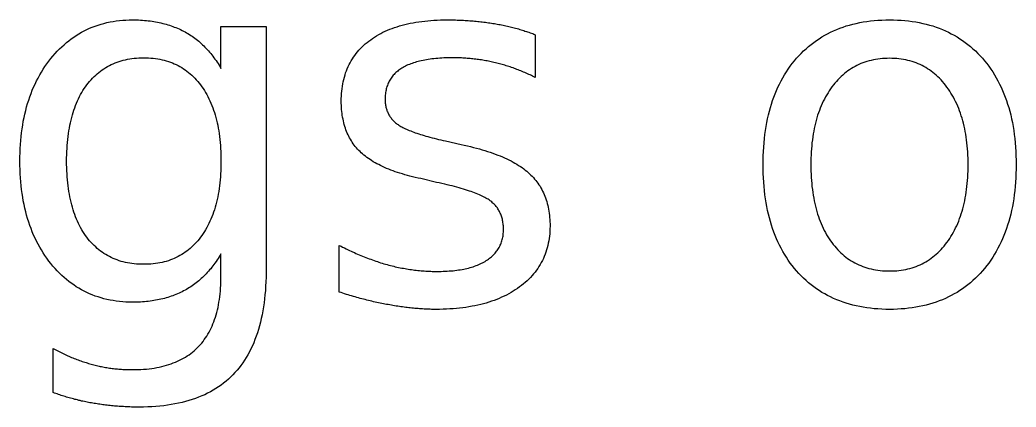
# Model space of a CAD drawing. Extents: x 0 to 494, y 0 to 480.
# Drawn here: x 240.28 to 259.8, y 363.04 to 370.62 of the extents above; entities that cross this region are included whole.
import ezdxf

# ---------------------------------------------------------------- set-up
doc = ezdxf.new("R2010")
doc.units = 0
doc.layers.get('0').update_dxf_attribs({"linetype": 'CONTINUOUS'})

msp = doc.modelspace()

# ---------------------------------------------------------------- linework, layer by layer
at = {"color": 0}
for points in [[(244.493, 363.714), (244.451, 363.669), (244.408, 363.626), (244.364, 363.586), (244.318, 363.546), (244.271, 363.508), (244.222, 363.471), (244.172, 363.436), (244.119, 363.401), (244.067, 363.369), (244.013, 363.339), (243.956, 363.31), (243.899, 363.282), (243.84, 363.256), (243.779, 363.231), (243.718, 363.207), (243.654, 363.186), (243.589, 363.165), (243.524, 363.147), (243.456, 363.129), (243.386, 363.114), (243.317, 363.1), (243.244, 363.088), (243.171, 363.075), (243.096, 363.065), (243.019, 363.057), (242.942, 363.051), (242.862, 363.046), (242.782, 363.042), (242.7, 363.039), (242.617, 363.039), (242.586, 363.039), (242.554, 363.039), (242.524, 363.039), (242.493, 363.04), (242.463, 363.04), (242.432, 363.042), (242.401, 363.043), (242.371, 363.044), (242.34, 363.046), (242.311, 363.047), (242.281, 363.049), (242.251, 363.05), (242.221, 363.053), (242.192, 363.054), (242.162, 363.057), (242.133, 363.06), (242.103, 363.063), (242.075, 363.065), (242.046, 363.068), (242.017, 363.071), (241.987, 363.074), (241.958, 363.078), (241.931, 363.082), (241.901, 363.085), (241.874, 363.089), (241.846, 363.093), (241.818, 363.097), (241.789, 363.101), (241.761, 363.107), (241.733, 363.111), (241.707, 363.115), (241.679, 363.121), (241.651, 363.125), (241.624, 363.131), (241.596, 363.136), (241.569, 363.142), (241.542, 363.147), (241.514, 363.153), (241.487, 363.158), (241.46, 363.165), (241.433, 363.171), (241.406, 363.178), (241.379, 363.185), (241.353, 363.19), (241.325, 363.199), (241.299, 363.206), (241.272, 363.213), (241.244, 363.219), (241.218, 363.228), (241.192, 363.236), (241.165, 363.243), (241.139, 363.251), (241.112, 363.26), (241.086, 363.268), (241.06, 363.278), (241.033, 363.286), (241.007, 363.296), (240.981, 363.304), (240.954, 363.314), (240.929, 363.324), (240.929, 364.186), (240.954, 364.172), (240.981, 364.158), (241.007, 364.146), (241.032, 364.132), (241.058, 364.119), (241.085, 364.106), (241.11, 364.093), (241.136, 364.082), (241.162, 364.069), (241.188, 364.057), (241.214, 364.046), (241.239, 364.035), (241.265, 364.024), (241.292, 364.013), (241.317, 364.003), (241.343, 363.992), (241.368, 363.982), (241.394, 363.972), (241.419, 363.963), (241.446, 363.953), (241.471, 363.944), (241.496, 363.935), (241.522, 363.926), (241.547, 363.918), (241.574, 363.91), (241.599, 363.903), (241.624, 363.894), (241.65, 363.888), (241.675, 363.881), (241.7, 363.874), (241.726, 363.867), (241.751, 363.86), (241.776, 363.854), (241.803, 363.849), (241.828, 363.842), (241.853, 363.836), (241.879, 363.832), (241.904, 363.826), (241.931, 363.821), (241.956, 363.817), (241.982, 363.813), (242.007, 363.808), (242.033, 363.804), (242.06, 363.8), (242.085, 363.797), (242.111, 363.794), (242.136, 363.79), (242.162, 363.787), (242.189, 363.786), (242.215, 363.783), (242.24, 363.781), (242.267, 363.779), (242.293, 363.778), (242.319, 363.776), (242.346, 363.775), (242.372, 363.774), (242.397, 363.772), (242.424, 363.772), (242.45, 363.772), (242.476, 363.772), (242.535, 363.772), (242.592, 363.774), (242.647, 363.776), (242.701, 363.781), (242.756, 363.785), (242.808, 363.79), (242.86, 363.797), (242.911, 363.804), (242.961, 363.813), (243.01, 363.822), (243.058, 363.833), (243.106, 363.846), (243.151, 363.858), (243.196, 363.872), (243.24, 363.886), (243.283, 363.903), (243.325, 363.919), (243.367, 363.938), (243.407, 363.956), (243.446, 363.975), (243.483, 363.996), (243.521, 364.018), (243.557, 364.042), (243.593, 364.065), (243.626, 364.09), (243.66, 364.117), (243.693, 364.143), (243.724, 364.171), (243.754, 364.2), (243.783, 364.231), (243.813, 364.261), (243.84, 364.293), (243.867, 364.325), (243.892, 364.36), (243.917, 364.394), (243.94, 364.431), (243.963, 364.467), (243.985, 364.506), (244.006, 364.544), (244.025, 364.585), (244.044, 364.625), (244.061, 364.668), (244.079, 364.711), (244.094, 364.756), (244.11, 364.8), (244.124, 364.847), (244.136, 364.894), (244.149, 364.943), (244.16, 364.992), (244.169, 365.043), (244.179, 365.094), (244.188, 365.147), (244.194, 365.2), (244.2, 365.256), (244.206, 365.311), (244.21, 365.367), (244.214, 365.425), (244.217, 365.483), (244.218, 365.544), (244.218, 365.604), (244.218, 366.043), (244.2, 366.013), (244.181, 365.981), (244.161, 365.95), (244.142, 365.921), (244.122, 365.892), (244.101, 365.862), (244.081, 365.833), (244.06, 365.806), (244.039, 365.779), (244.018, 365.751), (243.996, 365.726), (243.974, 365.7), (243.95, 365.675), (243.928, 365.65), (243.904, 365.626), (243.881, 365.603), (243.857, 365.581), (243.832, 365.557), (243.808, 365.536), (243.783, 365.514), (243.757, 365.493), (243.732, 365.474), (243.706, 365.453), (243.679, 365.433), (243.653, 365.415), (243.625, 365.397), (243.599, 365.379), (243.571, 365.362), (243.542, 365.346), (243.514, 365.329), (243.485, 365.314), (243.456, 365.3), (243.426, 365.285), (243.396, 365.271), (243.367, 365.257), (243.335, 365.244), (243.304, 365.232), (243.272, 365.221), (243.242, 365.21), (243.208, 365.199), (243.176, 365.189), (243.143, 365.179), (243.11, 365.169), (243.076, 365.161), (243.042, 365.153), (243.008, 365.144), (242.974, 365.138), (242.938, 365.131), (242.903, 365.125), (242.867, 365.119), (242.831, 365.115), (242.793, 365.11), (242.757, 365.107), (242.719, 365.103), (242.681, 365.1), (242.643, 365.097), (242.604, 365.096), (242.565, 365.094), (242.526, 365.093), (242.486, 365.093), (242.421, 365.094), (242.356, 365.097), (242.292, 365.101), (242.228, 365.107), (242.165, 365.114), (242.104, 365.124), (242.044, 365.135), (241.983, 365.147), (241.925, 365.161), (241.867, 365.178), (241.81, 365.196), (241.753, 365.214), (241.697, 365.236), (241.643, 365.258), (241.589, 365.283), (241.536, 365.308), (241.485, 365.336), (241.433, 365.367), (241.383, 365.397), (241.333, 365.431), (241.285, 365.464), (241.236, 365.5), (241.19, 365.539), (241.143, 365.578), (241.099, 365.619), (241.054, 365.662), (241.011, 365.707), (240.968, 365.753), (240.926, 365.801), (240.885, 365.85), (240.846, 365.901), (240.807, 365.954), (240.769, 366.007), (240.733, 366.061), (240.7, 366.117), (240.667, 366.174), (240.635, 366.231), (240.604, 366.289), (240.575, 366.349), (240.547, 366.41), (240.521, 366.472), (240.496, 366.535), (240.472, 366.599), (240.45, 366.664), (240.429, 366.731), (240.41, 366.799), (240.392, 366.867), (240.375, 366.936), (240.36, 367.007), (240.344, 367.079), (240.332, 367.151), (240.321, 367.226), (240.311, 367.301), (240.301, 367.376), (240.294, 367.454), (240.289, 367.533), (240.283, 367.612), (240.281, 367.693), (240.278, 367.775), (240.278, 367.857), (240.278, 367.94), (240.281, 368.022), (240.283, 368.103), (240.289, 368.182), (240.294, 368.261), (240.301, 368.339), (240.311, 368.415), (240.321, 368.49), (240.332, 368.565), (240.344, 368.638), (240.36, 368.71), (240.375, 368.781), (240.392, 368.85), (240.41, 368.919), (240.429, 368.987), (240.45, 369.053), (240.472, 369.119), (240.496, 369.183), (240.521, 369.246), (240.547, 369.308), (240.575, 369.369), (240.604, 369.429), (240.635, 369.487), (240.667, 369.546), (240.7, 369.603), (240.733, 369.657), (240.769, 369.713), (240.807, 369.765), (240.846, 369.817), (240.885, 369.868), (240.926, 369.918), (240.968, 369.965), (241.011, 370.013), (241.054, 370.057), (241.099, 370.1), (241.143, 370.14), (241.19, 370.181), (241.236, 370.218), (241.285, 370.254), (241.333, 370.289), (241.383, 370.322), (241.433, 370.353), (241.485, 370.382), (241.536, 370.41), (241.589, 370.436), (241.643, 370.461), (241.697, 370.483), (241.753, 370.504), (241.81, 370.524), (241.867, 370.542), (241.925, 370.557), (241.983, 370.572), (242.044, 370.585), (242.104, 370.596), (242.165, 370.604), (242.228, 370.612), (242.292, 370.618), (242.356, 370.622), (242.421, 370.625), (242.486, 370.625), (242.526, 370.625), (242.565, 370.625), (242.604, 370.624), (242.643, 370.621), (242.681, 370.619), (242.719, 370.617), (242.757, 370.612), (242.793, 370.608), (242.831, 370.604), (242.867, 370.599), (242.903, 370.594), (242.938, 370.588), (242.974, 370.581), (243.008, 370.574), (243.042, 370.567), (243.076, 370.558), (243.11, 370.55), (243.143, 370.54), (243.176, 370.531), (243.208, 370.521), (243.242, 370.51), (243.272, 370.499), (243.304, 370.486), (243.335, 370.474), (243.367, 370.461), (243.396, 370.449), (243.426, 370.435), (243.456, 370.419), (243.485, 370.404), (243.514, 370.389), (243.542, 370.374), (243.571, 370.357), (243.599, 370.339), (243.625, 370.322), (243.653, 370.304), (243.679, 370.285), (243.706, 370.265), (243.732, 370.246), (243.757, 370.226), (243.783, 370.206), (243.808, 370.183), (243.832, 370.161), (243.857, 370.139), (243.881, 370.117), (243.904, 370.093), (243.928, 370.068), (243.95, 370.044), (243.974, 370.019), (243.996, 369.993), (244.018, 369.967), (244.039, 369.94), (244.06, 369.912), (244.081, 369.885), (244.101, 369.857), (244.122, 369.828), (244.142, 369.799), (244.161, 369.768), (244.181, 369.737), (244.2, 369.707), (244.218, 369.675), (244.218, 370.496), (245.106, 370.496), (245.106, 365.764), (245.104, 365.672), (245.103, 365.583), (245.099, 365.494), (245.094, 365.408), (245.089, 365.324), (245.081, 365.24), (245.072, 365.158), (245.063, 365.079), (245.05, 365), (245.037, 364.924), (245.024, 364.847), (245.007, 364.774), (244.99, 364.701), (244.972, 364.631), (244.953, 364.561), (244.931, 364.494), (244.908, 364.428), (244.885, 364.364), (244.86, 364.301), (244.833, 364.24), (244.806, 364.181), (244.776, 364.122), (244.746, 364.065), (244.714, 364.011), (244.681, 363.957), (244.646, 363.906), (244.61, 363.856), (244.572, 363.807), (244.533, 363.76), (244.493, 363.714)], [(249.596, 369.786), (249.568, 369.793), (249.542, 369.799), (249.514, 369.804), (249.487, 369.81), (249.46, 369.815), (249.432, 369.821), (249.406, 369.826), (249.378, 369.831), (249.35, 369.836), (249.322, 369.84), (249.294, 369.844), (249.267, 369.849), (249.239, 369.851), (249.211, 369.856), (249.183, 369.858), (249.156, 369.862), (249.128, 369.865), (249.099, 369.868), (249.071, 369.869), (249.043, 369.872), (249.014, 369.874), (248.986, 369.876), (248.957, 369.878), (248.929, 369.879), (248.9, 369.881), (248.872, 369.881), (248.843, 369.882), (248.814, 369.882), (248.786, 369.883), (248.757, 369.883), (248.713, 369.882), (248.669, 369.882), (248.628, 369.881), (248.586, 369.879), (248.546, 369.878), (248.506, 369.875), (248.467, 369.872), (248.428, 369.868), (248.389, 369.865), (248.353, 369.86), (248.317, 369.856), (248.281, 369.85), (248.246, 369.844), (248.211, 369.839), (248.178, 369.832), (248.144, 369.825), (248.112, 369.818), (248.082, 369.81), (248.051, 369.801), (248.021, 369.793), (247.992, 369.783), (247.964, 369.774), (247.936, 369.764), (247.91, 369.753), (247.883, 369.742), (247.857, 369.731), (247.833, 369.719), (247.808, 369.707), (247.786, 369.693), (247.763, 369.681), (247.742, 369.667), (247.721, 369.653), (247.7, 369.638), (247.682, 369.622), (247.662, 369.607), (247.644, 369.592), (247.628, 369.575), (247.611, 369.558), (247.596, 369.54), (247.581, 369.522), (247.567, 369.504), (247.553, 369.486), (247.54, 369.467), (247.528, 369.447), (247.517, 369.426), (247.507, 369.407), (247.497, 369.386), (247.487, 369.364), (247.479, 369.343), (247.471, 369.321), (247.464, 369.297), (247.458, 369.274), (247.453, 369.25), (247.449, 369.226), (247.444, 369.201), (247.44, 369.176), (247.439, 369.151), (247.436, 369.125), (247.435, 369.1), (247.435, 369.072), (247.435, 369.053), (247.436, 369.032), (247.438, 369.013), (247.439, 368.993), (247.442, 368.974), (247.444, 368.954), (247.447, 368.936), (247.451, 368.917), (247.456, 368.899), (247.461, 368.881), (247.467, 368.864), (247.472, 368.846), (247.479, 368.829), (247.486, 368.813), (247.494, 368.796), (247.503, 368.781), (247.511, 368.764), (247.519, 368.749), (247.529, 368.733), (247.54, 368.719), (247.551, 368.704), (247.563, 368.69), (247.574, 368.676), (247.586, 368.662), (247.599, 368.649), (247.612, 368.635), (247.626, 368.622), (247.64, 368.61), (247.656, 368.597), (247.671, 368.585), (247.688, 368.574), (247.706, 368.563), (247.724, 368.551), (247.743, 368.539), (247.764, 368.528), (247.785, 368.517), (247.807, 368.506), (247.832, 368.494), (247.856, 368.482), (247.882, 368.471), (247.908, 368.46), (247.936, 368.449), (247.965, 368.438), (247.996, 368.426), (248.026, 368.415), (248.06, 368.404), (248.093, 368.393), (248.126, 368.382), (248.162, 368.371), (248.199, 368.36), (248.236, 368.35), (248.275, 368.339), (248.314, 368.328), (248.356, 368.317), (248.397, 368.306), (248.439, 368.296), (248.483, 368.285), (248.528, 368.274), (248.575, 368.264), (248.621, 368.253), (248.925, 368.185), (248.987, 368.171), (249.049, 368.157), (249.108, 368.143), (249.168, 368.128), (249.225, 368.112), (249.282, 368.097), (249.336, 368.082), (249.39, 368.065), (249.443, 368.049), (249.494, 368.032), (249.544, 368.014), (249.593, 367.996), (249.642, 367.978), (249.688, 367.96), (249.733, 367.94), (249.778, 367.921), (249.819, 367.901), (249.861, 367.881), (249.903, 367.861), (249.942, 367.84), (249.979, 367.819), (250.017, 367.797), (250.051, 367.775), (250.086, 367.753), (250.119, 367.731), (250.151, 367.707), (250.182, 367.683), (250.211, 367.66), (250.239, 367.636), (250.267, 367.611), (250.293, 367.586), (250.318, 367.561), (250.342, 367.535), (250.365, 367.508), (250.389, 367.481), (250.41, 367.453), (250.431, 367.424), (250.451, 367.394), (250.471, 367.365), (250.489, 367.335), (250.506, 367.303), (250.522, 367.271), (250.537, 367.239), (250.553, 367.206), (250.567, 367.171), (250.579, 367.136), (250.592, 367.101), (250.603, 367.065), (250.612, 367.029), (250.622, 366.992), (250.631, 366.954), (250.638, 366.915), (250.644, 366.876), (250.65, 366.836), (250.656, 366.796), (250.66, 366.754), (250.662, 366.713), (250.665, 366.671), (250.667, 366.628), (250.667, 366.583), (250.665, 366.533), (250.664, 366.485), (250.661, 366.436), (250.656, 366.389), (250.65, 366.342), (250.643, 366.296), (250.633, 366.25), (250.624, 366.206), (250.612, 366.161), (250.6, 366.117), (250.586, 366.074), (250.571, 366.032), (250.554, 365.99), (250.536, 365.95), (250.517, 365.91), (250.496, 365.871), (250.475, 365.832), (250.451, 365.794), (250.426, 365.757), (250.4, 365.719), (250.374, 365.685), (250.344, 365.649), (250.315, 365.614), (250.283, 365.581), (250.251, 365.547), (250.217, 365.515), (250.182, 365.483), (250.146, 365.453), (250.107, 365.422), (250.068, 365.393), (250.028, 365.364), (249.987, 365.336), (249.946, 365.31), (249.903, 365.283), (249.858, 365.258), (249.813, 365.235), (249.767, 365.211), (249.719, 365.19), (249.672, 365.168), (249.624, 365.149), (249.574, 365.129), (249.522, 365.111), (249.469, 365.094), (249.417, 365.078), (249.362, 365.064), (249.308, 365.049), (249.251, 365.036), (249.194, 365.024), (249.138, 365.013), (249.078, 365.003), (249.018, 364.993), (248.957, 364.985), (248.894, 364.978), (248.832, 364.971), (248.768, 364.965), (248.703, 364.961), (248.638, 364.958), (248.571, 364.956), (248.503, 364.954), (248.433, 364.954), (248.404, 364.954), (248.375, 364.954), (248.346, 364.954), (248.317, 364.956), (248.287, 364.956), (248.258, 364.957), (248.229, 364.958), (248.199, 364.96), (248.169, 364.961), (248.14, 364.964), (248.11, 364.965), (248.081, 364.968), (248.05, 364.969), (248.019, 364.972), (247.99, 364.975), (247.96, 364.978), (247.929, 364.982), (247.899, 364.985), (247.868, 364.989), (247.838, 364.992), (247.807, 364.996), (247.776, 365), (247.744, 365.004), (247.714, 365.01), (247.683, 365.014), (247.651, 365.019), (247.621, 365.024), (247.589, 365.029), (247.558, 365.035), (247.526, 365.04), (247.496, 365.046), (247.464, 365.051), (247.432, 365.058), (247.401, 365.064), (247.369, 365.071), (247.338, 365.076), (247.306, 365.083), (247.274, 365.09), (247.242, 365.097), (247.208, 365.104), (247.176, 365.112), (247.144, 365.119), (247.111, 365.128), (247.078, 365.136), (247.046, 365.144), (247.013, 365.153), (246.979, 365.161), (246.946, 365.169), (246.912, 365.179), (246.879, 365.189), (246.846, 365.197), (246.813, 365.207), (246.778, 365.217), (246.744, 365.228), (246.71, 365.237), (246.676, 365.247), (246.642, 365.258), (246.607, 365.269), (246.572, 365.281), (246.537, 365.292), (246.537, 366.207), (246.571, 366.19), (246.603, 366.174), (246.636, 366.158), (246.669, 366.142), (246.701, 366.126), (246.735, 366.11), (246.767, 366.096), (246.799, 366.081), (246.832, 366.065), (246.864, 366.051), (246.897, 366.037), (246.929, 366.024), (246.961, 366.01), (246.994, 365.996), (247.026, 365.983), (247.058, 365.971), (247.09, 365.958), (247.124, 365.946), (247.156, 365.935), (247.188, 365.922), (247.219, 365.911), (247.251, 365.9), (247.283, 365.889), (247.315, 365.879), (247.347, 365.868), (247.379, 365.858), (247.411, 365.849), (247.443, 365.84), (247.475, 365.831), (247.507, 365.822), (247.539, 365.814), (247.571, 365.806), (247.603, 365.799), (247.635, 365.79), (247.667, 365.783), (247.699, 365.776), (247.729, 365.769), (247.761, 365.764), (247.793, 365.758), (247.825, 365.753), (247.856, 365.747), (247.888, 365.742), (247.919, 365.736), (247.951, 365.732), (247.982, 365.728), (248.014, 365.724), (248.046, 365.719), (248.076, 365.717), (248.108, 365.714), (248.14, 365.71), (248.171, 365.708), (248.203, 365.706), (248.233, 365.703), (248.265, 365.701), (248.296, 365.7), (248.328, 365.699), (248.358, 365.697), (248.39, 365.697), (248.421, 365.696), (248.453, 365.696), (248.494, 365.697), (248.535, 365.697), (248.575, 365.699), (248.615, 365.7), (248.654, 365.703), (248.692, 365.706), (248.729, 365.708), (248.767, 365.711), (248.803, 365.715), (248.839, 365.719), (248.874, 365.725), (248.908, 365.731), (248.942, 365.736), (248.975, 365.743), (249.007, 365.75), (249.039, 365.757), (249.071, 365.764), (249.101, 365.772), (249.131, 365.782), (249.16, 365.79), (249.189, 365.8), (249.217, 365.811), (249.244, 365.821), (249.271, 365.832), (249.297, 365.844), (249.322, 365.856), (249.347, 365.868), (249.371, 365.881), (249.394, 365.894), (249.417, 365.908), (249.439, 365.924), (249.461, 365.939), (249.482, 365.954), (249.501, 365.969), (249.521, 365.986), (249.539, 366.003), (249.557, 366.019), (249.574, 366.036), (249.589, 366.054), (249.604, 366.072), (249.619, 366.092), (249.633, 366.11), (249.646, 366.129), (249.658, 366.149), (249.671, 366.169), (249.682, 366.189), (249.692, 366.21), (249.701, 366.232), (249.71, 366.253), (249.718, 366.275), (249.725, 366.297), (249.731, 366.321), (249.736, 366.343), (249.742, 366.367), (249.746, 366.39), (249.749, 366.415), (249.751, 366.44), (249.753, 366.465), (249.754, 366.49), (249.756, 366.517), (249.754, 366.54), (249.754, 366.564), (249.753, 366.588), (249.75, 366.61), (249.749, 366.632), (249.744, 366.654), (249.742, 366.676), (249.737, 366.697), (249.733, 366.718), (249.728, 366.739), (249.722, 366.758), (249.715, 366.779), (249.708, 366.799), (249.701, 366.817), (249.693, 366.836), (249.685, 366.854), (249.676, 366.872), (249.667, 366.89), (249.656, 366.907), (249.646, 366.924), (249.635, 366.94), (249.622, 366.956), (249.61, 366.972), (249.597, 366.987), (249.585, 367.001), (249.571, 367.017), (249.556, 367.031), (249.54, 367.044), (249.525, 367.058), (249.508, 367.071), (249.492, 367.083), (249.474, 367.097), (249.456, 367.11), (249.435, 367.122), (249.412, 367.135), (249.389, 367.147), (249.365, 367.16), (249.339, 367.172), (249.311, 367.186), (249.283, 367.199), (249.254, 367.211), (249.222, 367.224), (249.19, 367.236), (249.157, 367.247), (249.122, 367.26), (249.086, 367.272), (249.049, 367.285), (249.01, 367.297), (248.969, 367.31), (248.928, 367.322), (248.885, 367.333), (248.842, 367.346), (248.796, 367.358), (248.75, 367.371), (248.701, 367.382), (248.653, 367.394), (248.603, 367.407), (248.55, 367.418), (248.497, 367.431), (248.443, 367.442), (248.135, 367.515), (248.081, 367.526), (248.026, 367.539), (247.974, 367.551), (247.922, 367.564), (247.872, 367.578), (247.822, 367.592), (247.775, 367.606), (247.726, 367.621), (247.681, 367.635), (247.635, 367.651), (247.592, 367.667), (247.547, 367.683), (247.506, 367.7), (247.464, 367.717), (247.424, 367.735), (247.385, 367.751), (247.347, 367.771), (247.31, 367.789), (247.274, 367.808), (247.239, 367.828), (247.204, 367.847), (247.171, 367.868), (247.139, 367.889), (247.108, 367.91), (247.078, 367.932), (247.049, 367.953), (247.021, 367.975), (246.994, 367.999), (246.968, 368.022), (246.943, 368.046), (246.919, 368.069), (246.896, 368.094), (246.874, 368.121), (246.851, 368.146), (246.831, 368.174), (246.811, 368.2), (246.792, 368.228), (246.774, 368.257), (246.756, 368.286), (246.739, 368.315), (246.724, 368.346), (246.708, 368.376), (246.694, 368.408), (246.681, 368.44), (246.668, 368.474), (246.657, 368.507), (246.646, 368.54), (246.635, 368.575), (246.626, 368.61), (246.617, 368.646), (246.61, 368.682), (246.603, 368.718), (246.596, 368.756), (246.592, 368.793), (246.586, 368.832), (246.583, 368.871), (246.581, 368.911), (246.578, 368.951), (246.576, 368.993), (246.576, 369.033), (246.576, 369.085), (246.579, 369.133), (246.582, 369.183), (246.586, 369.231), (246.592, 369.278), (246.599, 369.325), (246.606, 369.371), (246.615, 369.415), (246.625, 369.46), (246.636, 369.503), (246.649, 369.546), (246.662, 369.588), (246.678, 369.629), (246.694, 369.669), (246.711, 369.71), (246.731, 369.749), (246.75, 369.786), (246.771, 369.824), (246.793, 369.86), (246.817, 369.896), (246.842, 369.931), (246.867, 369.965), (246.894, 369.999), (246.922, 370.031), (246.951, 370.063), (246.982, 370.094), (247.014, 370.125), (247.047, 370.154), (247.081, 370.183), (247.117, 370.211), (247.153, 370.237), (247.19, 370.264), (247.229, 370.29), (247.269, 370.314), (247.31, 370.338), (247.351, 370.36), (247.393, 370.382), (247.438, 370.403), (247.482, 370.422), (247.528, 370.442), (247.574, 370.46), (247.621, 370.476), (247.669, 370.492), (247.719, 370.507), (247.771, 370.522), (247.822, 370.535), (247.875, 370.547), (247.928, 370.56), (247.983, 370.569), (248.039, 370.579), (248.094, 370.589), (248.153, 370.596), (248.211, 370.603), (248.271, 370.608), (248.332, 370.614), (248.393, 370.618), (248.456, 370.621), (248.519, 370.624), (248.585, 370.625), (248.65, 370.625), (248.683, 370.625), (248.715, 370.625), (248.749, 370.625), (248.781, 370.624), (248.813, 370.624), (248.844, 370.622), (248.876, 370.622), (248.908, 370.621), (248.94, 370.619), (248.972, 370.618), (249.003, 370.615), (249.035, 370.614), (249.065, 370.612), (249.097, 370.61), (249.128, 370.607), (249.158, 370.606), (249.189, 370.603), (249.219, 370.6), (249.25, 370.597), (249.281, 370.593), (249.311, 370.59), (249.34, 370.586), (249.371, 370.583), (249.4, 370.579), (249.431, 370.575), (249.46, 370.571), (249.489, 370.567), (249.518, 370.563), (249.547, 370.558), (249.576, 370.553), (249.606, 370.549), (249.633, 370.543), (249.662, 370.537), (249.692, 370.533), (249.719, 370.528), (249.747, 370.521), (249.775, 370.515), (249.803, 370.51), (249.831, 370.503), (249.858, 370.497), (249.886, 370.49), (249.912, 370.483), (249.94, 370.476), (249.967, 370.469), (249.993, 370.463), (250.021, 370.456), (250.047, 370.449), (250.074, 370.44), (250.099, 370.432), (250.125, 370.425), (250.151, 370.417), (250.176, 370.408), (250.203, 370.4), (250.228, 370.392), (250.253, 370.382), (250.278, 370.374), (250.303, 370.364), (250.328, 370.356), (250.353, 370.346), (250.376, 370.336), (250.376, 369.497), (250.351, 369.51), (250.326, 369.522), (250.301, 369.535), (250.276, 369.547), (250.251, 369.558), (250.225, 369.571), (250.2, 369.582), (250.175, 369.593), (250.149, 369.604), (250.124, 369.615), (250.097, 369.625), (250.071, 369.636), (250.046, 369.646), (250.019, 369.656), (249.993, 369.665), (249.968, 369.675), (249.942, 369.685), (249.915, 369.693), (249.889, 369.703), (249.862, 369.711), (249.836, 369.719), (249.81, 369.728), (249.783, 369.736), (249.757, 369.744), (249.731, 369.751), (249.703, 369.758), (249.676, 369.767), (249.65, 369.774), (249.622, 369.779), (249.596, 369.786)], [(255.499, 369.874), (255.544, 369.922), (255.589, 369.969), (255.636, 370.017), (255.685, 370.06), (255.733, 370.103), (255.783, 370.144), (255.835, 370.183), (255.888, 370.221), (255.94, 370.257), (255.996, 370.292), (256.051, 370.324), (256.108, 370.354), (256.167, 370.383), (256.225, 370.411), (256.286, 370.438), (256.347, 370.461), (256.41, 370.485), (256.472, 370.506), (256.537, 370.525), (256.603, 370.542), (256.669, 370.558), (256.737, 370.572), (256.807, 370.585), (256.878, 370.596), (256.949, 370.604), (257.021, 370.612), (257.094, 370.618), (257.169, 370.622), (257.246, 370.625), (257.322, 370.625), (257.399, 370.625), (257.475, 370.622), (257.549, 370.618), (257.622, 370.612), (257.694, 370.604), (257.765, 370.596), (257.836, 370.585), (257.904, 370.572), (257.972, 370.558), (258.039, 370.542), (258.104, 370.525), (258.169, 370.506), (258.232, 370.485), (258.294, 370.461), (258.356, 370.438), (258.415, 370.411), (258.475, 370.383), (258.532, 370.354), (258.589, 370.324), (258.644, 370.292), (258.7, 370.257), (258.753, 370.221), (258.806, 370.183), (258.857, 370.144), (258.907, 370.103), (258.956, 370.06), (259.004, 370.017), (259.05, 369.969), (259.096, 369.922), (259.14, 369.874), (259.185, 369.822), (259.226, 369.771), (259.267, 369.717), (259.306, 369.662), (259.343, 369.607), (259.379, 369.549), (259.412, 369.49), (259.446, 369.431), (259.478, 369.369), (259.508, 369.307), (259.536, 369.243), (259.564, 369.179), (259.589, 369.112), (259.614, 369.044), (259.636, 368.976), (259.657, 368.906), (259.678, 368.835), (259.696, 368.763), (259.713, 368.688), (259.728, 368.612), (259.742, 368.536), (259.754, 368.458), (259.765, 368.379), (259.775, 368.299), (259.783, 368.217), (259.79, 368.135), (259.794, 368.05), (259.799, 367.964), (259.801, 367.878), (259.801, 367.789), (259.801, 367.701), (259.799, 367.615), (259.794, 367.531), (259.79, 367.446), (259.783, 367.364), (259.775, 367.282), (259.765, 367.201), (259.754, 367.122), (259.742, 367.044), (259.728, 366.968), (259.713, 366.893), (259.696, 366.819), (259.678, 366.747), (259.657, 366.675), (259.636, 366.606), (259.614, 366.536), (259.589, 366.469), (259.564, 366.403), (259.536, 366.338), (259.508, 366.274), (259.478, 366.211), (259.446, 366.15), (259.412, 366.09), (259.379, 366.032), (259.343, 365.974), (259.306, 365.918), (259.267, 365.862), (259.226, 365.81), (259.185, 365.757), (259.14, 365.706), (259.096, 365.657), (259.05, 365.608), (259.004, 365.563), (258.956, 365.518), (258.907, 365.476), (258.857, 365.435), (258.806, 365.396), (258.753, 365.358), (258.7, 365.322), (258.644, 365.287), (258.589, 365.256), (258.532, 365.225), (258.475, 365.196), (258.415, 365.168), (258.356, 365.142), (258.294, 365.118), (258.232, 365.094), (258.169, 365.074), (258.104, 365.054), (258.039, 365.037), (257.972, 365.021), (257.904, 365.007), (257.836, 364.994), (257.765, 364.983), (257.694, 364.975), (257.622, 364.967), (257.549, 364.961), (257.475, 364.957), (257.399, 364.954), (257.322, 364.954), (257.246, 364.954), (257.169, 364.957), (257.094, 364.961), (257.021, 364.967), (256.949, 364.975), (256.878, 364.983), (256.807, 364.994), (256.737, 365.007), (256.669, 365.021), (256.603, 365.037), (256.537, 365.054), (256.472, 365.074), (256.41, 365.094), (256.347, 365.118), (256.286, 365.142), (256.225, 365.168), (256.167, 365.196), (256.108, 365.225), (256.051, 365.256), (255.996, 365.287), (255.94, 365.322), (255.888, 365.358), (255.835, 365.396), (255.783, 365.435), (255.733, 365.476), (255.685, 365.518), (255.636, 365.563), (255.589, 365.608), (255.544, 365.657), (255.499, 365.706), (255.456, 365.757), (255.415, 365.81), (255.375, 365.862), (255.336, 365.918), (255.299, 365.974), (255.263, 366.032), (255.229, 366.09), (255.196, 366.15), (255.165, 366.211), (255.135, 366.274), (255.107, 366.338), (255.079, 366.403), (255.054, 366.469), (255.029, 366.536), (255.007, 366.606), (254.986, 366.675), (254.967, 366.747), (254.949, 366.819), (254.932, 366.893), (254.917, 366.968), (254.903, 367.044), (254.89, 367.122), (254.879, 367.201), (254.869, 367.282), (254.861, 367.364), (254.856, 367.446), (254.85, 367.531), (254.846, 367.615), (254.844, 367.701), (254.843, 367.789), (254.844, 367.878), (254.846, 367.964), (254.85, 368.05), (254.856, 368.135), (254.861, 368.217), (254.869, 368.299), (254.879, 368.379), (254.89, 368.458), (254.903, 368.536), (254.917, 368.612), (254.932, 368.688), (254.949, 368.763), (254.967, 368.835), (254.986, 368.906), (255.007, 368.976), (255.029, 369.044), (255.054, 369.112), (255.079, 369.179), (255.107, 369.243), (255.135, 369.307), (255.165, 369.369), (255.196, 369.431), (255.229, 369.49), (255.263, 369.549), (255.299, 369.607), (255.336, 369.662), (255.375, 369.717), (255.415, 369.771), (255.456, 369.822), (255.499, 369.874)], [(243.818, 366.367), (243.79, 366.332), (243.764, 366.299), (243.735, 366.265), (243.707, 366.235), (243.676, 366.204), (243.646, 366.176), (243.615, 366.149), (243.583, 366.121), (243.551, 366.096), (243.518, 366.072), (243.485, 366.049), (243.45, 366.028), (243.414, 366.007), (243.378, 365.987), (243.342, 365.969), (243.304, 365.951), (243.265, 365.936), (243.226, 365.921), (243.188, 365.907), (243.147, 365.894), (243.106, 365.883), (243.064, 365.874), (243.021, 365.865), (242.978, 365.857), (242.935, 365.851), (242.889, 365.846), (242.844, 365.842), (242.797, 365.839), (242.751, 365.836), (242.703, 365.836), (242.657, 365.836), (242.61, 365.839), (242.564, 365.842), (242.518, 365.846), (242.474, 365.851), (242.431, 365.857), (242.388, 365.865), (242.344, 365.874), (242.303, 365.883), (242.263, 365.894), (242.222, 365.907), (242.182, 365.921), (242.143, 365.936), (242.106, 365.951), (242.068, 365.969), (242.032, 365.987), (241.994, 366.007), (241.96, 366.028), (241.925, 366.049), (241.892, 366.072), (241.858, 366.096), (241.825, 366.121), (241.793, 366.149), (241.763, 366.176), (241.732, 366.204), (241.701, 366.235), (241.672, 366.265), (241.644, 366.299), (241.617, 366.332), (241.589, 366.367), (241.564, 366.403), (241.539, 366.439), (241.514, 366.478), (241.49, 366.515), (241.468, 366.556), (241.447, 366.596), (241.426, 366.638), (241.407, 366.681), (241.388, 366.724), (241.369, 366.768), (241.353, 366.814), (241.336, 366.86), (241.321, 366.907), (241.307, 366.956), (241.293, 367.004), (241.281, 367.054), (241.268, 367.106), (241.257, 367.158), (241.247, 367.211), (241.237, 367.265), (241.229, 367.319), (241.222, 367.376), (241.215, 367.432), (241.21, 367.49), (241.204, 367.549), (241.201, 367.608), (241.197, 367.669), (241.196, 367.731), (241.194, 367.793), (241.194, 367.857), (241.194, 367.921), (241.196, 367.983), (241.197, 368.046), (241.201, 368.107), (241.204, 368.167), (241.21, 368.225), (241.215, 368.283), (241.222, 368.34), (241.229, 368.397), (241.237, 368.451), (241.247, 368.506), (241.257, 368.56), (241.268, 368.611), (241.281, 368.662), (241.293, 368.713), (241.307, 368.763), (241.321, 368.811), (241.336, 368.858), (241.353, 368.904), (241.369, 368.95), (241.388, 368.994), (241.407, 369.039), (241.426, 369.081), (241.447, 369.122), (241.468, 369.164), (241.49, 369.203), (241.514, 369.242), (241.539, 369.279), (241.564, 369.317), (241.589, 369.353), (241.617, 369.388), (241.644, 369.421), (241.672, 369.453), (241.701, 369.485), (241.732, 369.514), (241.763, 369.543), (241.793, 369.571), (241.825, 369.597), (241.858, 369.622), (241.892, 369.647), (241.925, 369.669), (241.96, 369.692), (241.994, 369.713), (242.032, 369.732), (242.068, 369.75), (242.106, 369.767), (242.143, 369.783), (242.182, 369.797), (242.222, 369.811), (242.263, 369.824), (242.303, 369.835), (242.344, 369.844), (242.388, 369.854), (242.431, 369.861), (242.474, 369.868), (242.518, 369.874), (242.564, 369.878), (242.61, 369.881), (242.657, 369.882), (242.703, 369.883), (242.751, 369.882), (242.797, 369.881), (242.844, 369.878), (242.889, 369.874), (242.935, 369.868), (242.978, 369.861), (243.021, 369.854), (243.064, 369.844), (243.106, 369.835), (243.147, 369.824), (243.188, 369.811), (243.226, 369.797), (243.265, 369.783), (243.304, 369.767), (243.342, 369.75), (243.378, 369.732), (243.414, 369.713), (243.45, 369.692), (243.485, 369.669), (243.518, 369.647), (243.551, 369.622), (243.583, 369.597), (243.615, 369.571), (243.646, 369.543), (243.676, 369.514), (243.707, 369.485), (243.735, 369.453), (243.764, 369.421), (243.79, 369.388), (243.818, 369.353), (243.844, 369.317), (243.869, 369.279), (243.893, 369.242), (243.917, 369.203), (243.94, 369.164), (243.961, 369.122), (243.983, 369.081), (244.003, 369.039), (244.022, 368.994), (244.04, 368.95), (244.057, 368.904), (244.074, 368.858), (244.089, 368.811), (244.104, 368.763), (244.118, 368.713), (244.131, 368.662), (244.143, 368.611), (244.154, 368.56), (244.164, 368.506), (244.174, 368.451), (244.182, 368.397), (244.189, 368.34), (244.196, 368.283), (244.201, 368.225), (244.207, 368.167), (244.211, 368.107), (244.214, 368.046), (244.217, 367.983), (244.218, 367.921), (244.218, 367.857), (244.218, 367.793), (244.217, 367.731), (244.214, 367.669), (244.211, 367.608), (244.207, 367.549), (244.201, 367.49), (244.196, 367.432), (244.189, 367.376), (244.182, 367.319), (244.174, 367.265), (244.164, 367.211), (244.154, 367.158), (244.143, 367.106), (244.131, 367.054), (244.118, 367.004), (244.104, 366.956), (244.089, 366.907), (244.074, 366.86), (244.057, 366.814), (244.04, 366.768), (244.022, 366.724), (244.003, 366.681), (243.983, 366.638), (243.961, 366.596), (243.94, 366.556), (243.917, 366.515), (243.893, 366.478), (243.869, 366.439), (243.844, 366.403), (243.818, 366.367)], [(255.779, 367.789), (255.779, 367.725), (255.781, 367.662), (255.783, 367.6), (255.786, 367.539), (255.79, 367.478), (255.796, 367.418), (255.801, 367.36), (255.808, 367.301), (255.815, 367.244), (255.825, 367.189), (255.835, 367.133), (255.844, 367.079), (255.856, 367.026), (255.868, 366.974), (255.882, 366.922), (255.896, 366.872), (255.911, 366.822), (255.926, 366.774), (255.943, 366.726), (255.961, 366.679), (255.981, 366.633), (256, 366.588), (256.019, 366.544), (256.042, 366.501), (256.064, 366.458), (256.088, 366.417), (256.111, 366.376), (256.136, 366.338), (256.162, 366.299), (256.189, 366.261), (256.217, 366.224), (256.246, 366.189), (256.275, 366.156), (256.306, 366.122), (256.336, 366.092), (256.367, 366.061), (256.399, 366.032), (256.432, 366.004), (256.465, 365.978), (256.499, 365.953), (256.533, 365.928), (256.569, 365.906), (256.606, 365.885), (256.642, 365.864), (256.679, 365.844), (256.718, 365.826), (256.757, 365.81), (256.796, 365.794), (256.836, 365.781), (256.876, 365.768), (256.918, 365.756), (256.961, 365.746), (257.004, 365.736), (257.047, 365.728), (257.092, 365.721), (257.136, 365.715), (257.182, 365.711), (257.228, 365.708), (257.275, 365.707), (257.322, 365.706), (257.369, 365.707), (257.415, 365.708), (257.461, 365.711), (257.506, 365.715), (257.55, 365.721), (257.594, 365.728), (257.638, 365.736), (257.679, 365.746), (257.721, 365.757), (257.763, 365.768), (257.803, 365.781), (257.843, 365.796), (257.882, 365.811), (257.919, 365.828), (257.958, 365.846), (257.994, 365.865), (258.032, 365.886), (258.067, 365.907), (258.103, 365.931), (258.138, 365.954), (258.171, 365.981), (258.204, 366.007), (258.236, 366.035), (258.268, 366.064), (258.3, 366.094), (258.331, 366.126), (258.36, 366.16), (258.389, 366.193), (258.418, 366.229), (258.446, 366.265), (258.474, 366.303), (258.5, 366.342), (258.525, 366.382), (258.55, 366.422), (258.574, 366.463), (258.596, 366.506), (258.617, 366.549), (258.638, 366.593), (258.658, 366.638), (258.676, 366.683), (258.694, 366.731), (258.711, 366.778), (258.728, 366.826), (258.743, 366.876), (258.757, 366.926), (258.771, 366.978), (258.783, 367.029), (258.794, 367.083), (258.806, 367.136), (258.815, 367.192), (258.824, 367.247), (258.832, 367.304), (258.839, 367.361), (258.844, 367.419), (258.85, 367.479), (258.854, 367.539), (258.857, 367.601), (258.86, 367.662), (258.861, 367.726), (258.861, 367.789), (258.861, 367.853), (258.86, 367.915), (258.857, 367.978), (258.854, 368.039), (258.85, 368.099), (258.844, 368.157), (258.839, 368.215), (258.832, 368.274), (258.824, 368.329), (258.815, 368.385), (258.806, 368.439), (258.794, 368.493), (258.783, 368.546), (258.771, 368.599), (258.757, 368.649), (258.743, 368.7), (258.728, 368.749), (258.711, 368.797), (258.694, 368.844), (258.676, 368.892), (258.658, 368.938), (258.638, 368.982), (258.617, 369.026), (258.596, 369.069), (258.574, 369.111), (258.55, 369.153), (258.525, 369.193), (258.5, 369.232), (258.474, 369.271), (258.446, 369.308), (258.418, 369.346), (258.389, 369.382), (258.36, 369.417), (258.331, 369.449), (258.3, 369.482), (258.268, 369.513), (258.236, 369.542), (258.204, 369.569), (258.171, 369.597), (258.138, 369.622), (258.103, 369.647), (258.067, 369.669), (258.032, 369.692), (257.994, 369.713), (257.958, 369.732), (257.919, 369.75), (257.882, 369.767), (257.843, 369.783), (257.803, 369.797), (257.763, 369.811), (257.721, 369.822), (257.679, 369.833), (257.638, 369.843), (257.594, 369.85), (257.55, 369.857), (257.506, 369.862), (257.461, 369.868), (257.415, 369.871), (257.369, 369.872), (257.322, 369.874), (257.275, 369.872), (257.229, 369.871), (257.182, 369.868), (257.138, 369.862), (257.093, 369.857), (257.049, 369.851), (257.006, 369.843), (256.963, 369.833), (256.921, 369.822), (256.879, 369.811), (256.839, 369.797), (256.799, 369.783), (256.76, 369.768), (256.721, 369.751), (256.683, 369.733), (256.646, 369.714), (256.61, 369.693), (256.574, 369.672), (256.537, 369.649), (256.504, 369.625), (256.469, 369.599), (256.436, 369.572), (256.404, 369.544), (256.372, 369.515), (256.34, 369.485), (256.31, 369.453), (256.279, 369.419), (256.25, 369.386), (256.222, 369.35), (256.193, 369.314), (256.167, 369.276), (256.14, 369.237), (256.115, 369.199), (256.09, 369.158), (256.067, 369.117), (256.044, 369.075), (256.022, 369.032), (256.001, 368.989), (255.982, 368.943), (255.964, 368.897), (255.946, 368.851), (255.928, 368.804), (255.912, 368.756), (255.897, 368.706), (255.883, 368.656), (255.869, 368.604), (255.857, 368.551), (255.846, 368.499), (255.835, 368.444), (255.825, 368.39), (255.817, 368.333), (255.808, 368.276), (255.801, 368.219), (255.796, 368.161), (255.79, 368.101), (255.786, 368.04), (255.783, 367.979), (255.781, 367.917), (255.779, 367.854), (255.779, 367.789)]]:
    msp.add_lwpolyline(points, close=True, dxfattribs=at)

doc.saveas('drawing.dxf')
